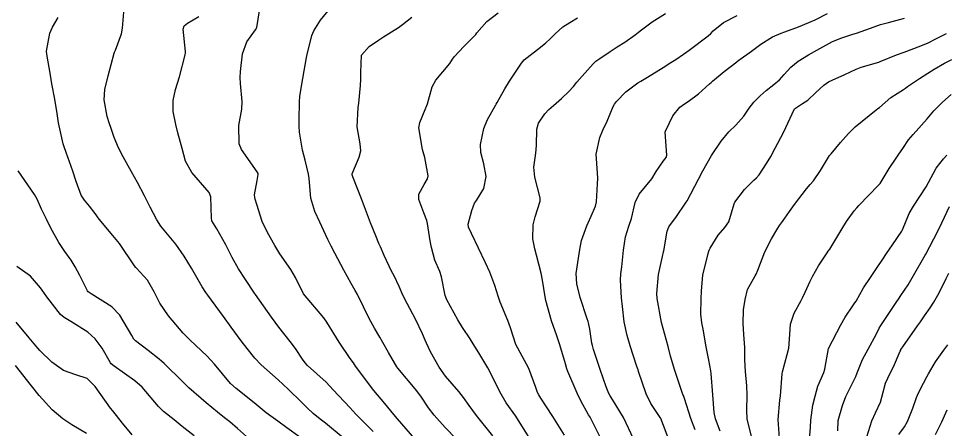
# Model space of a CAD drawing. Header units: metres. Extents: x 318500 to 325275, y 7408834 to 7428799.
# Drawn here: x 322921.5 to 322999.1, y 7421524.5 to 7421558.9 of the extents above; entities that cross this region are included whole.
import ezdxf

# ---------------------------------------------------------------- set-up
doc = ezdxf.new("R2010")
doc.units = ezdxf.units.M
doc.header["$MEASUREMENT"] = 0
for name, color, linetype in [('Curvas de Nivel 1m', 11, 'Continuous'), ('Curvas de Nivel 5m', 15, 'Continuous'), ('Vias Primárias', 230, 'Continuous')]:
    doc.layers.add(name, color=color, linetype=linetype)

msp = doc.modelspace()

# ---------------------------------------------------------------- linework, layer by layer
at = {"layer": 'Curvas de Nivel 1m', "flags": 128}
for points, elevation in [([(322958.138, 7421523.685), (322957.165, 7421524.672), (322956.263, 7421525.714), (322955.787, 7421526.322), (322955.195, 7421527.209), (322954.816, 7421527.734), (322953.228, 7421529.626), (322953.141, 7421529.751), (322952.43, 7421530.944), (322951.97, 7421531.769), (322951.717, 7421532.233), (322951.268, 7421532.992), (322950.811, 7421533.787), (322950.328, 7421534.761), (322949.836, 7421535.802), (322949.651, 7421536.142), (322949.319, 7421536.704), (322948.694, 7421537.816), (322947.938, 7421539.237), (322947.645, 7421539.827), (322947.369, 7421540.406), (322946.688, 7421541.841), (322946.281, 7421542.729), (322945.944, 7421543.852), (322945.799, 7421545.49), (322945.749, 7421545.855), (322945.458, 7421547.037), (322945.238, 7421547.863), (322944.975, 7421549.358), (322944.955, 7421549.868), (322944.949, 7421550.418), (322944.972, 7421551.868), (322945.019, 7421552.376), (322945.26, 7421553.864), (322945.567, 7421555.599), (322945.616, 7421555.859), (322946.009, 7421557.439), (322946.182, 7421557.851), (322946.736, 7421558.72), (322947.63, 7421559.83)], 768), ([(322945.009, 7421523.862), (322943.936, 7421524.656), (322943.163, 7421525.19), (322942.197, 7421525.9), (322941.183, 7421526.745), (322939.675, 7421527.933), (322939.206, 7421528.363), (322937.863, 7421529.961), (322937.576, 7421530.308), (322937.237, 7421530.664), (322935.834, 7421531.984), (322935.259, 7421532.566), (322934.032, 7421534.009), (322933.296, 7421535.078), (322932.817, 7421536.027), (322932.275, 7421536.991), (322931.33, 7421538.003), (322931.281, 7421538.05), (322931.184, 7421538.199), (322929.914, 7421540.064), (322929.37, 7421540.73), (322928.227, 7421542.087), (322927.878, 7421542.576), (322927.401, 7421543.193), (322926.988, 7421543.688), (322926.724, 7421544.11), (322926.296, 7421545.247), (322926.011, 7421546.121), (322925.463, 7421547.658), (322925.298, 7421548.132), (322925.215, 7421548.39), (322924.819, 7421550.137), (322924.708, 7421550.932), (322924.501, 7421552.14), (322924.263, 7421553.419), (322924.154, 7421554.144), (322923.832, 7421555.882), (322923.821, 7421556.147), (322924.101, 7421557.637), (322924.297, 7421558.143), (322924.781, 7421558.97)], 764), ([(322951.159, 7421524.353), (322949.706, 7421525.802), (322949.445, 7421526.068), (322949.185, 7421526.333), (322947.816, 7421527.824), (322947.209, 7421528.46), (322945.667, 7421529.853), (322945.452, 7421530.076), (322945.235, 7421530.395), (322944.658, 7421531.283), (322944.204, 7421531.876), (322943.267, 7421533.056), (322942.647, 7421533.896), (322941.308, 7421535.79), (322941.231, 7421535.911), (322940.457, 7421537.058), (322939.869, 7421537.932), (322939.344, 7421538.9), (322938.824, 7421539.948), (322938.063, 7421541.276), (322937.66, 7421541.966), (322937.61, 7421542.185), (322937.552, 7421543.968), (322937.415, 7421544.324), (322935.967, 7421545.985), (322935.454, 7421546.937), (322935.151, 7421547.995), (322934.804, 7421549.321), (322934.636, 7421550.003), (322934.424, 7421551.089), (322934.397, 7421552.007), (322934.606, 7421552.932), (322934.927, 7421553.999), (322935.409, 7421555.833), (322935.444, 7421555.992), (322935.447, 7421556.116), (322935.258, 7421557.995), (322935.336, 7421558.262), (322935.607, 7421558.471), (322936.56, 7421559.037)], 766), ([(322954.625, 7421523.735), (322953.175, 7421525.402), (322952.874, 7421525.755), (322952.116, 7421526.693), (322951.2, 7421527.78), (322949.678, 7421529.803), (322949.494, 7421530.068), (322949.236, 7421530.441), (322948.293, 7421531.82), (322947.275, 7421533.48), (322947.026, 7421533.834), (322945.31, 7421535.86), (322944.661, 7421537.208), (322944.255, 7421537.876), (322943.349, 7421539.186), (322942.907, 7421539.895), (322942.298, 7421540.979), (322941.87, 7421541.905), (322941.404, 7421543.318), (322941.277, 7421543.78), (322941.238, 7421543.913), (322941.209, 7421544.117), (322941.431, 7421545.336), (322941.521, 7421545.827), (322941.514, 7421545.909), (322941.442, 7421546.04), (322940.123, 7421547.93), (322939.942, 7421548.4), (322939.911, 7421549.934), (322940.162, 7421551.278), (322940.2, 7421551.93), (322940.036, 7421553.439), (322940.021, 7421553.933), (322940.052, 7421554.429), (322940.217, 7421555.93), (322940.581, 7421556.929), (322941.315, 7421557.914), (322941.404, 7421558.112), (322941.624, 7421559.509)], 767), ([(322961.155, 7421523.979), (322959.81, 7421525.664), (322959.188, 7421526.51), (322958.705, 7421527.187), (322958.311, 7421527.683), (322957.219, 7421528.97), (322956.678, 7421529.708), (322955.961, 7421531.007), (322955.625, 7421531.725), (322955.512, 7421531.975), (322955.268, 7421532.51), (322954.688, 7421533.736), (322954.002, 7421535.041), (322953.64, 7421535.747), (322953.317, 7421536.466), (322952.913, 7421537.343), (322952.698, 7421537.759), (322952.066, 7421539.052), (322951.758, 7421539.774), (322951.639, 7421540.051), (322951.374, 7421540.69), (322950.927, 7421541.787), (322950.509, 7421542.901), (322950.178, 7421543.798), (322949.437, 7421545.63), (322949.38, 7421545.811), (322949.381, 7421545.871), (322949.443, 7421546.024), (322949.99, 7421547.274), (322950.128, 7421547.8), (322950.057, 7421548.382), (322949.8, 7421549.805), (322949.89, 7421551.429), (322949.952, 7421551.804), (322950.083, 7421553.261), (322950.13, 7421553.801), (322950.12, 7421554.366), (322950.187, 7421555.801), (322950.828, 7421556.544), (322951.589, 7421557.067), (322952.019, 7421557.35), (322952.698, 7421557.769), (322953.258, 7421558.111), (322953.609, 7421558.358), (322954.376, 7421558.992)], 769), ([(322967.157, 7421524.028), (322966.18, 7421525.58), (322965.195, 7421527.117), (322965.009, 7421527.403), (322964.915, 7421527.594), (322964.777, 7421528.026), (322964.185, 7421529.606), (322963.255, 7421531.307), (322963.106, 7421531.622), (322962.655, 7421533.01), (322962.424, 7421533.633), (322961.781, 7421535.165), (322961.608, 7421535.646), (322961.323, 7421536.535), (322960.915, 7421537.654), (322960.563, 7421538.443), (322959.967, 7421539.664), (322959.378, 7421540.889), (322959.144, 7421541.431), (322959.116, 7421541.674), (322959.401, 7421542.817), (322959.645, 7421543.431), (322959.792, 7421543.666), (322960.413, 7421544.672), (322960.619, 7421545.658), (322960.402, 7421546.719), (322960.154, 7421547.67), (322960.147, 7421548.34), (322960.415, 7421549.666), (322960.722, 7421550.441), (322961.418, 7421551.652), (322961.457, 7421551.715), (322961.523, 7421551.839), (322962.185, 7421552.996), (322962.573, 7421553.635), (322963.565, 7421555.15), (322963.781, 7421555.405), (322964.035, 7421555.615), (322964.918, 7421556.268), (322965.588, 7421556.812), (322965.993, 7421557.195), (322966.377, 7421557.588), (322967.024, 7421558.164), (322967.615, 7421558.543), (322968.261, 7421558.92)], 771), ([(322970.326, 7421523.522), (322969.451, 7421525.26), (322969.304, 7421525.538), (322969.257, 7421525.615), (322969.182, 7421525.74), (322968.54, 7421526.896), (322968.217, 7421527.555), (322967.432, 7421529.362), (322967.361, 7421529.568), (322967.236, 7421529.986), (322966.772, 7421531.575), (322966.513, 7421532.332), (322966.076, 7421533.582), (322965.602, 7421535.29), (322965.547, 7421535.588), (322965.331, 7421536.984), (322965.217, 7421537.592), (322964.834, 7421539.077), (322964.682, 7421539.6), (322964.518, 7421540.457), (322964.54, 7421541.609), (322964.718, 7421542.286), (322965.14, 7421543.603), (322965.129, 7421543.888), (322964.686, 7421545.608), (322964.61, 7421546.451), (322964.764, 7421547.607), (322964.824, 7421548.259), (322964.844, 7421549.606), (322964.979, 7421550.124), (322965.509, 7421550.895), (322965.854, 7421551.256), (322966.233, 7421551.589), (322966.917, 7421552.192), (322967.538, 7421552.771), (322967.912, 7421553.197), (322968.207, 7421553.56), (322969.565, 7421555.08), (322969.801, 7421555.304), (322970.117, 7421555.535), (322970.995, 7421556.11), (322971.585, 7421556.498), (322972.21, 7421556.892), (322973.076, 7421557.498), (322973.367, 7421557.73), (322973.607, 7421557.932), (322974.498, 7421558.595), (322975.627, 7421559.288)], 772), ([(322972.983, 7421523.661), (322972.112, 7421525.501), (322971.195, 7421527.022), (322970.992, 7421527.308), (322970.877, 7421527.515), (322970.657, 7421528.07), (322970.144, 7421529.526), (322969.607, 7421531.182), (322969.504, 7421531.536), (322969.464, 7421531.739), (322969.273, 7421532.885), (322969.177, 7421533.439), (322969.15, 7421533.542), (322969.071, 7421533.756), (322968.476, 7421535.553), (322968.209, 7421536.675), (322968.156, 7421537.558), (322968.277, 7421538.483), (322968.461, 7421539.553), (322968.601, 7421540.322), (322969.025, 7421541.545), (322969.147, 7421541.79), (322969.402, 7421542.341), (322969.76, 7421543.192), (322969.848, 7421543.536), (322969.932, 7421545.038), (322969.947, 7421545.535), (322969.834, 7421547.167), (322969.83, 7421547.536), (322970.114, 7421548.911), (322970.382, 7421549.531), (322970.749, 7421550.286), (322971.242, 7421551.523), (322971.342, 7421551.703), (322971.526, 7421551.938), (322972.311, 7421552.736), (322973.308, 7421553.494), (322973.552, 7421553.646), (322973.967, 7421553.894), (322975.571, 7421554.867), (322975.934, 7421555.097), (322976.481, 7421555.451), (322977.137, 7421555.892), (322977.588, 7421556.221), (322979.185, 7421557.416), (322979.403, 7421557.613), (322979.606, 7421557.838), (322980.474, 7421558.541), (322981.626, 7421559.11)], 773), ([(322975.97, 7421523.448), (322975.221, 7421525.417), (322975.206, 7421525.46), (322975.199, 7421525.479), (322975.18, 7421525.509), (322974.395, 7421526.675), (322973.992, 7421527.478), (322973.372, 7421529.344), (322973.326, 7421529.489), (322973.234, 7421529.768), (322972.665, 7421531.496), (322972.401, 7421532.366), (322972.156, 7421533.501), (322972.015, 7421534.794), (322971.948, 7421535.51), (322971.848, 7421536.996), (322971.873, 7421537.512), (322971.955, 7421538.12), (322972.108, 7421539.509), (322972.259, 7421540.625), (322972.551, 7421541.503), (322972.761, 7421542.138), (322973.068, 7421543.495), (322973.427, 7421544.171), (322974.464, 7421545.475), (322974.83, 7421546.088), (322975.463, 7421546.965), (322975.668, 7421547.257), (322975.723, 7421547.457), (322975.599, 7421549.359), (322975.61, 7421549.459), (322976.228, 7421550.738), (322976.816, 7421551.447), (322977.221, 7421551.746), (322977.528, 7421551.943), (322978.395, 7421552.569), (322979.313, 7421553.414), (322979.439, 7421553.524), (322979.553, 7421553.62), (322980.533, 7421554.428), (322981.578, 7421555.25), (322981.651, 7421555.307), (322981.753, 7421555.378), (322982.814, 7421556.141), (322983.594, 7421556.74), (322984.582, 7421557.345), (322985.294, 7421557.645), (322985.606, 7421557.763), (322986.74, 7421558.186), (322987.618, 7421558.525), (322988.154, 7421558.763), (322989.178, 7421559.285)], 774), ([(322980.2, 7421524.359), (322979.793, 7421525.401), (322979.702, 7421525.92), (322979.582, 7421527.404), (322979.449, 7421529.185), (322979.42, 7421529.407), (322979.243, 7421530.308), (322979.027, 7421531.413), (322978.76, 7421532.903), (322978.656, 7421533.419), (322978.57, 7421534.142), (322978.613, 7421535.42), (322978.639, 7421536.102), (322978.746, 7421537.419), (322979.178, 7421539.232), (322979.235, 7421539.412), (322979.273, 7421539.5), (322979.364, 7421539.677), (322980.023, 7421540.758), (322980.587, 7421541.392), (322980.91, 7421541.874), (322981.366, 7421543.381), (322981.421, 7421543.511), (322982.231, 7421544.573), (322983.023, 7421545.364), (322983.242, 7421545.563), (322983.447, 7421545.811), (322984.065, 7421546.747), (322984.423, 7421547.346), (322984.8, 7421548.02), (322985.5, 7421549.33), (322986.424, 7421551.316), (322987.08, 7421551.754), (322987.531, 7421552.057), (322988.176, 7421552.658), (322988.867, 7421553.287), (322989.262, 7421553.575), (322989.557, 7421553.73), (322990.635, 7421554.193), (322991.571, 7421554.641), (322992.001, 7421554.816), (322993.466, 7421555.222), (322993.58, 7421555.266), (322994.947, 7421555.846), (322995.589, 7421556.064), (322996.992, 7421556.577), (322997.597, 7421556.842), (322998.255, 7421557.16), (322999.145, 7421557.609)], 776), ([(322982.894, 7421523.622), (322982.459, 7421525.367), (322982.42, 7421526.136), (322982.456, 7421527.367), (322982.416, 7421528.164), (322982.321, 7421529.369), (322982.27, 7421530.345), (322982.25, 7421531.37), (322982.183, 7421532.458), (322982.111, 7421533.372), (322982.157, 7421534.511), (322982.283, 7421535.37), (322982.482, 7421536.209), (322983.127, 7421537.362), (322983.207, 7421537.496), (322983.345, 7421537.833), (322983.929, 7421539.351), (322984.491, 7421540.458), (322985.016, 7421541.336), (322985.163, 7421541.564), (322985.399, 7421541.902), (322986, 7421542.732), (322986.422, 7421543.315), (322987.433, 7421544.635), (322987.741, 7421544.993), (322987.998, 7421545.294), (322988.591, 7421546.151), (322989.267, 7421547.282), (322989.349, 7421547.404), (322989.474, 7421547.562), (322990.26, 7421548.497), (322990.935, 7421549.258), (322991.506, 7421549.807), (322993.244, 7421551.224), (322993.403, 7421551.341), (322993.523, 7421551.441), (322994.483, 7421552.263), (322995.546, 7421552.95), (322995.695, 7421553.051), (322995.885, 7421553.195), (322996.875, 7421553.866), (322997.567, 7421554.304), (322998.1, 7421554.634), (322998.971, 7421555.149), (322999.583, 7421555.439)], 777), ([(322985.157, 7421523.78), (322985.055, 7421525.332), (322985.196, 7421526.97), (322985.245, 7421527.329), (322985.384, 7421529.171), (322985.409, 7421529.327), (322985.799, 7421530.775), (322985.932, 7421531.32), (322986.007, 7421532.059), (322986.078, 7421533.318), (322986.383, 7421534.224), (322986.977, 7421535.305), (322987.093, 7421535.524), (322987.32, 7421535.996), (322987.731, 7421536.899), (322987.92, 7421537.294), (322988.439, 7421538.199), (322989.151, 7421539.282), (322989.236, 7421539.407), (322989.365, 7421539.592), (322990.383, 7421541.265), (322990.76, 7421541.899), (322991.413, 7421542.782), (322991.621, 7421543.043), (322991.794, 7421543.244), (322993.437, 7421544.928), (322993.578, 7421545.08), (322993.668, 7421545.218), (322994.33, 7421546.338), (322994.939, 7421547.205), (322995.162, 7421547.516), (322995.482, 7421548.005), (322995.961, 7421548.725), (322996.339, 7421549.187), (322997.513, 7421550.484), (322998.088, 7421551.161), (322998.794, 7421551.888), (322999.541, 7421552.52)], 778), ([(322987.657, 7421523.295), (322987.757, 7421524.709), (322987.775, 7421525.294), (322987.955, 7421526.53), (322988.14, 7421527.291), (322988.379, 7421528.122), (322988.878, 7421529.284), (322988.968, 7421529.549), (322989.26, 7421531.28), (322990.295, 7421533.265), (322990.661, 7421533.888), (322991.304, 7421534.839), (322991.469, 7421535.086), (322991.57, 7421535.246), (322992.2, 7421536.364), (322992.785, 7421537.228), (322993.348, 7421538.045), (322993.817, 7421538.754), (322994.128, 7421539.212), (322994.628, 7421539.95), (322995.388, 7421541.078), (322995.431, 7421541.158), (322995.449, 7421541.199), (322996.024, 7421542.578), (322996.371, 7421543.186), (322997.436, 7421544.792), (322997.639, 7421545.167), (322998.265, 7421546.35), (322998.877, 7421547.149), (322999.18, 7421547.438)], 779), ([(322940.535, 7421523.919), (322939.807, 7421524.581), (322939.162, 7421525.134), (322938.705, 7421525.486), (322938.111, 7421525.956), (322937.181, 7421526.725), (322935.736, 7421527.985), (322935.208, 7421528.49), (322933.655, 7421530.014), (322933.434, 7421530.219), (322933.234, 7421530.396), (322932.317, 7421531.11), (322931.249, 7421531.923), (322931.13, 7421532.051), (322930.953, 7421532.354), (322929.946, 7421534.063), (322929.29, 7421534.753), (322927.539, 7421535.864), (322927.309, 7421536.011), (322927.233, 7421536.101), (322926.597, 7421537.385), (322926.209, 7421538.117), (322925.882, 7421538.666), (322925.349, 7421539.398), (322924.831, 7421540.135), (322924.177, 7421541.343), (322923.773, 7421542.146), (322923.398, 7421542.927), (322923.016, 7421543.766), (322922.802, 7421544.159), (322921.439, 7421546.134)], 763), ([(322936.175, 7421523.98), (322935.158, 7421524.771), (322934.482, 7421525.319), (322933.61, 7421526.013), (322933.176, 7421526.435), (322931.803, 7421528.041), (322931.208, 7421528.582), (322929.478, 7421529.815), (322929.229, 7421530.002), (322929.173, 7421530.071), (322928.461, 7421531.301), (322927.869, 7421532.091), (322927.258, 7421532.651), (322925.85, 7421533.542), (322925.276, 7421533.868), (322924.968, 7421534.133), (322923.835, 7421535.612), (322923.449, 7421536.149), (322923.312, 7421536.348), (322922.473, 7421537.314), (322921.33, 7421538.142)], 762), ([(322992.485, 7421523.905), (322992.885, 7421525.224), (322993.187, 7421525.894), (322993.611, 7421526.8), (322993.739, 7421527.215), (322994.045, 7421528.385), (322994.411, 7421529.208), (322994.696, 7421529.747), (322995.258, 7421531.049), (322995.305, 7421531.153), (322995.33, 7421531.199), (322995.472, 7421531.407), (322996.712, 7421533.179), (322996.95, 7421533.51), (322997.292, 7421533.999), (322997.774, 7421534.691), (322998.09, 7421535.158), (322998.537, 7421535.936), (322999.119, 7421537.143), (322999.344, 7421537.577)], 781), ([(322930.991, 7421524.052), (322930.175, 7421525.045), (322929.353, 7421526.068), (322929.174, 7421526.304), (322927.894, 7421528.09), (322927.21, 7421528.765), (322926.254, 7421529.075), (322925.22, 7421529.444), (322924.242, 7421530.14), (322923.24, 7421531.126), (322922.77, 7421531.681), (322922.366, 7421532.163), (322921.269, 7421533.468)], 761), ([(322995.163, 7421524.084), (322995.637, 7421524.729), (322995.883, 7421525.189), (322996.311, 7421526.303), (322996.626, 7421527.179), (322996.802, 7421527.58), (322997.218, 7421528.378), (322997.492, 7421528.9), (322997.633, 7421529.164), (322998.23, 7421530.17), (322998.925, 7421531.145), (322999.264, 7421531.586)], 782), ([(322998.221, 7421524.097), (322998.752, 7421525.146), (322999.19, 7421526.138)], 783)]:
    msp.add_lwpolyline(points, dxfattribs=dict(at, elevation=elevation))
at = {"layer": 'Curvas de Nivel 5m', "flags": 128}
for points, elevation in [([(322948.647, 7421523.815), (322947.168, 7421525.025), (322946.714, 7421525.377), (322946.125, 7421525.846), (322945.635, 7421526.311), (322945.184, 7421526.762), (322944.045, 7421527.877), (322943.211, 7421528.652), (322941.774, 7421529.905), (322941.236, 7421530.465), (322940.6, 7421531.276), (322940.109, 7421531.927), (322939.267, 7421533.064), (322938.622, 7421533.95), (322937.307, 7421535.739), (322937.148, 7421535.972), (322936.844, 7421536.446), (322935.933, 7421537.984), (322935.345, 7421538.993), (322934.639, 7421540.001), (322933.382, 7421541.516), (322933.035, 7421542.025), (322932.472, 7421543.105), (322932.008, 7421544.041), (322931.426, 7421545.148), (322930.935, 7421546.055), (322930.219, 7421547.302), (322929.822, 7421548.066), (322929.479, 7421548.927), (322929.185, 7421549.772), (322929.08, 7421550.076), (322928.894, 7421550.684), (322928.638, 7421552.083), (322928.687, 7421552.929), (322928.961, 7421554.079), (322929.485, 7421555.987), (322929.508, 7421556.071), (322929.525, 7421556.116), (322929.572, 7421556.23), (322930.077, 7421557.581), (322930.176, 7421558.064), (322930.279, 7421559.404)], 765), ([(322964.346, 7421523.602), (322963.178, 7421525.471), (322963.081, 7421525.621), (322962.288, 7421526.73), (322961.757, 7421527.642), (322961.216, 7421528.743), (322960.741, 7421529.655), (322959.988, 7421530.924), (322959.533, 7421531.667), (322959.264, 7421532.08), (322958.633, 7421533.039), (322958.248, 7421533.685), (322957.305, 7421535.355), (322957.176, 7421535.702), (322956.882, 7421537.263), (322956.725, 7421537.709), (322956.308, 7421538.679), (322956.039, 7421539.72), (322955.924, 7421540.277), (322955.69, 7421541.725), (322955.641, 7421541.975), (322955.399, 7421542.61), (322954.978, 7421543.734), (322954.976, 7421544.175), (322955.429, 7421545.001), (322955.701, 7421545.461), (322955.754, 7421545.725), (322955.463, 7421547.261), (322955.329, 7421547.731), (322955.279, 7421547.924), (322954.971, 7421549.735), (322955.054, 7421550.177), (322955.513, 7421551.256), (322955.653, 7421551.593), (322955.694, 7421551.727), (322956.09, 7421553.173), (322956.392, 7421553.717), (322957.564, 7421555.112), (322957.798, 7421555.468), (322957.962, 7421555.696), (322958.738, 7421556.533), (322959.596, 7421557.386), (322959.736, 7421557.539), (322959.837, 7421557.676), (322960.666, 7421558.613), (322961.625, 7421559.337)], 770), ([(322978.108, 7421524.478), (322977.731, 7421525.424), (322977.197, 7421527.106), (322977.119, 7421527.351), (322977.084, 7421527.432), (322977.022, 7421527.613), (322976.411, 7421529.448), (322976.051, 7421530.649), (322975.834, 7421531.454), (322975.28, 7421533.46), (322974.91, 7421535.466), (322974.893, 7421535.89), (322975.044, 7421537.464), (322975.355, 7421538.986), (322975.464, 7421539.354), (322975.488, 7421539.459), (322975.747, 7421541.094), (322975.904, 7421541.455), (322976.537, 7421542.315), (322977.306, 7421543.441), (322977.35, 7421543.512), (322977.422, 7421543.635), (322978.374, 7421545.426), (322978.746, 7421546.125), (322979.47, 7421547.41), (322980.283, 7421548.603), (322980.934, 7421549.388), (322981.506, 7421549.967), (322982.188, 7421550.698), (322982.629, 7421551.369), (322983.005, 7421551.888), (322983.536, 7421552.402), (322984.044, 7421552.851), (322984.681, 7421553.343), (322985.158, 7421553.733), (322985.563, 7421554.19), (322986.1, 7421554.795), (322986.729, 7421555.313), (322987.585, 7421555.828), (322988.525, 7421556.356), (322989.597, 7421556.945), (322990.376, 7421557.268), (322991.3, 7421557.559), (322991.606, 7421557.654), (322992.779, 7421558.066), (322993.617, 7421558.363), (322994.283, 7421558.55), (322995.626, 7421558.907)], 775), ([(322990.046, 7421524.387), (322990.081, 7421525.266), (322990.437, 7421526.506), (322990.725, 7421527.257), (322990.87, 7421527.59), (322991.215, 7421528.271), (322991.546, 7421528.925), (322991.669, 7421529.243), (322992.114, 7421530.37), (322992.573, 7421531.23), (322993.273, 7421532.501), (322993.515, 7421532.98), (322993.651, 7421533.216), (322994.302, 7421534.202), (322994.972, 7421535.203), (322995.109, 7421535.406), (322995.318, 7421535.71), (322995.923, 7421536.599), (322996.272, 7421537.186), (322997.359, 7421539.079), (322997.412, 7421539.169), (322998.078, 7421540.461), (322998.44, 7421541.154), (322998.754, 7421541.796), (322999.395, 7421543.14)], 780), ([(322927.151, 7421524.175), (322925.941, 7421524.902), (322925.163, 7421525.409), (322924.283, 7421526.139), (322923.188, 7421527.34), (322922.544, 7421528.16), (322921.225, 7421529.849)], 760)]:
    msp.add_lwpolyline(points, dxfattribs=dict(at, elevation=elevation))
at = {"layer": 'Vias Primárias'}
for points in [[(323715.644, 7420145.548, 0), (323709.04, 7420132.939)], [(323831.088, 7420001.787, 0), (323833.844, 7420008.443, 0.220888)]]:
    msp.add_lwpolyline(points, format="xyb", dxfattribs=at)

doc.saveas('drawing.dxf')
